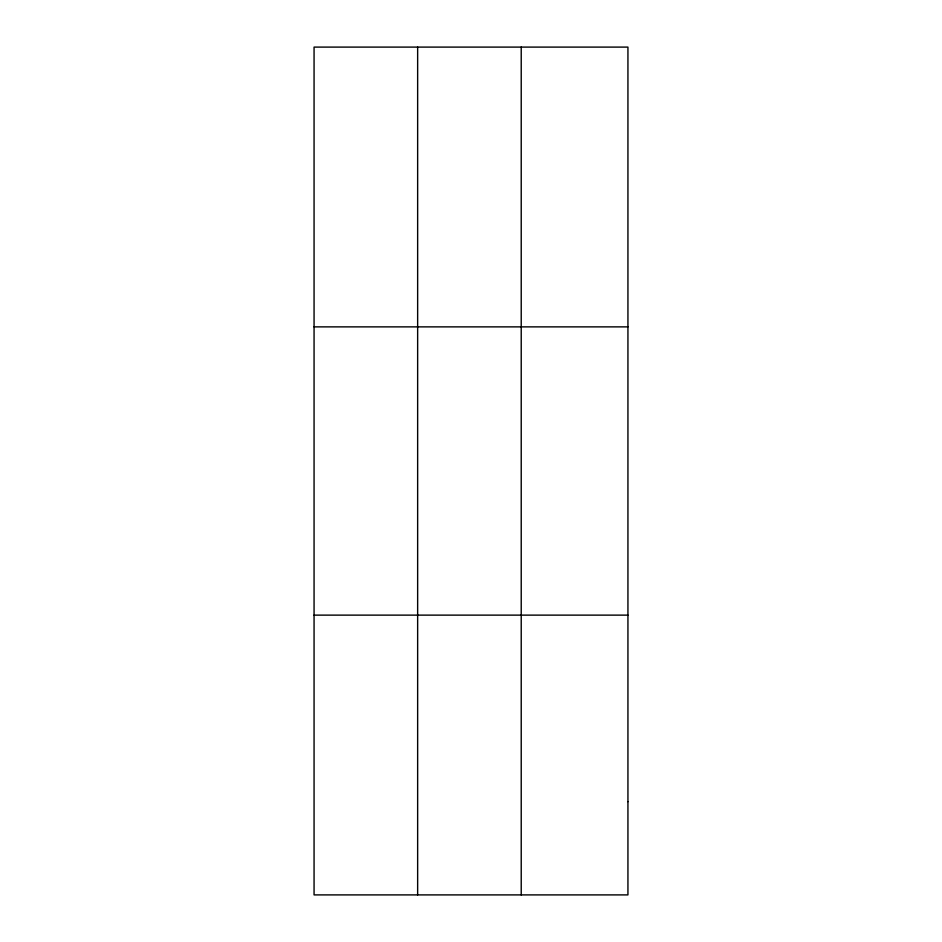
<?xml version="1.0" encoding="UTF-8"?>
<svg xmlns="http://www.w3.org/2000/svg" width="942" height="942" viewBox="0 0 942 942"><rect width="100%" height="100%" fill="white"/><g stroke="black" fill="none" stroke-linecap="round" stroke-linejoin="round"><path stroke-width="1.41" d="M417.647 894.9L417.647 47.1M521.22 894.9L521.22 47.1M314.063 326.874L627.937 326.874M314.063 615.126L627.937 615.126M627.937 801.642L627.937 894.9L314.063 894.9L314.063 47.1L627.937 47.1L627.937 801.642"/></g></svg>
